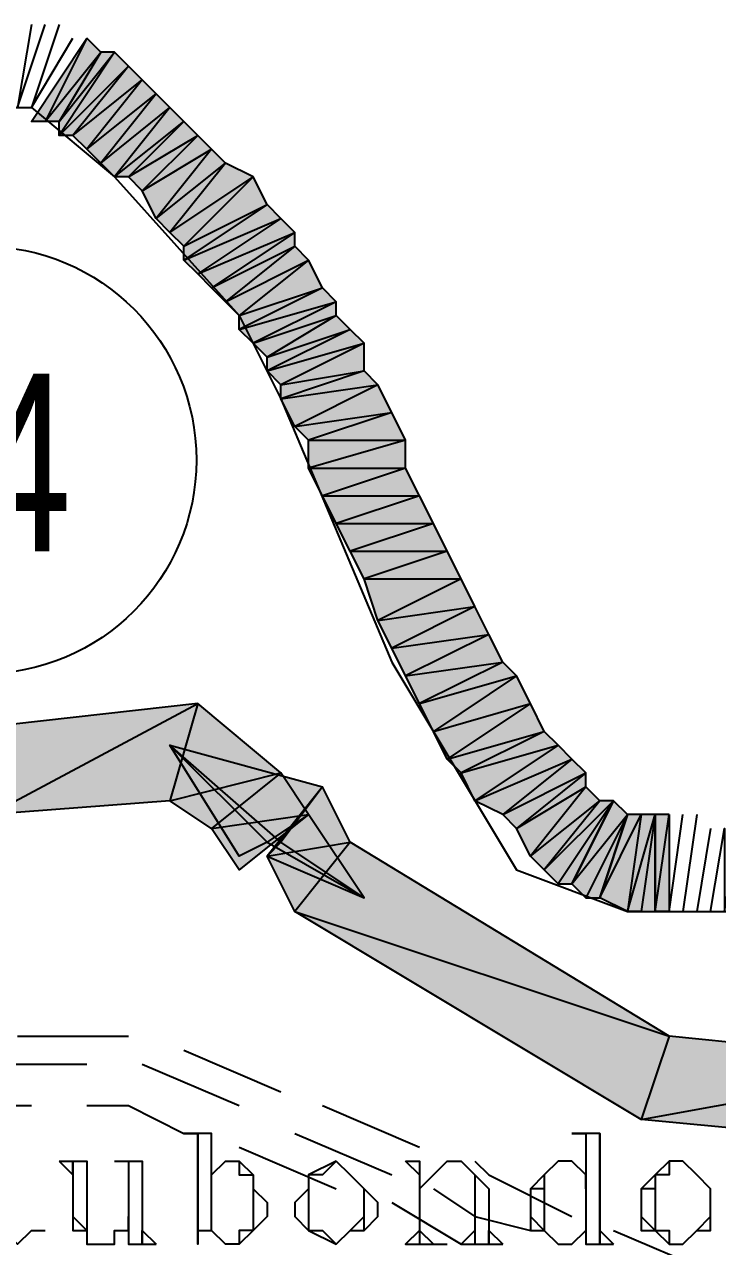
# Model space of a CAD drawing. Header units: millimetres. Extents: x 658 to 813, y 806 to 883.
# Drawn here: x 788.8171 to 788.9691, y 863.7365 to 864.0045 of the extents above; entities that cross this region are included whole.
import ezdxf

# ---------------------------------------------------------------- set-up
doc = ezdxf.new("R2010")
doc.units = ezdxf.units.MM
doc.header["$LTSCALE"] = 0.1
doc.linetypes.add('atContinuous2', pattern=[0])
for name, color, linetype in [('JL-ARTERI', 7, 'Continuous'), ('LINK NAS BARU', 7, 'Continuous'), ('PANTAI', 7, 'Continuous'), ('pantai1', 7, 'Continuous'), ('RENC-JL-TOL', 7, 'Continuous'), ('TEXT', 8, 'Continuous'), ('zat_Mask_solid', 7, 'Continuous')]:
    doc.layers.add(name, color=color, linetype=linetype)
doc.styles.add('Style2', font='arial.ttf', dxfattribs={"height": 0.2})

msp = doc.modelspace()

# ---------------------------------------------------------------- hatches: boundary and pattern name
at = {"layer": 'JL-ARTERI'}
h = msp.add_hatch(color=7, dxfattribs=at)
h.paths.add_polyline_path([(788.80041, 863.84948), (788.80953, 863.83124), (788.85513, 863.85556)])
h.paths.add_polyline_path([(788.80953, 863.83124), (788.85513, 863.85556), (788.84905, 863.83428)], flags=17)
for points in [[(788.87033, 863.82516), (788.86425, 863.82212), (788.84905, 863.84644)], [(788.87337, 863.82516), (788.84905, 863.84644), (788.88249, 863.83732)], [(788.87033, 863.82516), (788.89161, 863.813), (788.87945, 863.83124)]]:
    msp.add_hatch(color=7, dxfattribs=at).paths.add_polyline_path(points)
at = {"layer": 'pantai1'}
for points in [[(788.83081, 864.00148), (788.82169, 863.98324), (788.81865, 863.98324)], [(788.94633, 863.83428), (788.93721, 863.81604), (788.94937, 863.83124)]]:
    msp.add_hatch(color=7, dxfattribs=at).paths.add_polyline_path(points)
h = msp.add_hatch(color=7, dxfattribs=at)
h.paths.add_polyline_path([(788.83081, 864.00148), (788.82169, 863.98324), (788.83385, 863.99844)])
h.paths.add_polyline_path([(788.82169, 863.98324), (788.83385, 863.99844), (788.82473, 863.98324)], flags=17)
h = msp.add_hatch(color=7, dxfattribs=at)
h.paths.add_polyline_path([(788.83385, 863.99844), (788.82473, 863.98324), (788.83689, 863.99844)], flags=16)
h.paths.add_polyline_path([(788.82473, 863.98324), (788.83689, 863.99844), (788.82473, 863.9802)], flags=17)
h.paths.add_polyline_path([(788.83689, 863.99844), (788.82473, 863.9802), (788.83993, 863.9954)])
h.paths.add_polyline_path([(788.82473, 863.9802), (788.83993, 863.9954), (788.82777, 863.9802)], flags=17)
h = msp.add_hatch(color=7, dxfattribs=at)
h.paths.add_polyline_path([(788.84905, 863.98628), (788.83689, 863.97108), (788.85209, 863.98324)])
h.paths.add_polyline_path([(788.83689, 863.97108), (788.85209, 863.98324), (788.83993, 863.97108)], flags=17)
h = msp.add_hatch(color=7, dxfattribs=at)
h.paths.add_polyline_path([(788.85209, 863.95588), (788.87033, 863.965), (788.85209, 863.95284)], flags=17)
h.paths.add_polyline_path([(788.87033, 863.965), (788.85209, 863.95284), (788.87337, 863.96196)])
h = msp.add_hatch(color=7, dxfattribs=at)
h.paths.add_polyline_path([(788.85513, 863.9498), (788.87641, 863.95892), (788.85817, 863.94676)])
h.paths.add_polyline_path([(788.87641, 863.95892), (788.85817, 863.94676), (788.87641, 863.95588)], flags=17)
h = msp.add_hatch(color=7, dxfattribs=at)
h.paths.add_polyline_path([(788.86425, 863.94068), (788.88249, 863.94676), (788.86425, 863.93764)], flags=17)
h.paths.add_polyline_path([(788.88249, 863.94676), (788.86425, 863.93764), (788.88553, 863.94372)])
h = msp.add_hatch(color=7, dxfattribs=at)
h.paths.add_polyline_path([(788.86425, 863.93764), (788.88553, 863.94372), (788.86729, 863.9346)])
h.paths.add_polyline_path([(788.88553, 863.94372), (788.86729, 863.9346), (788.88553, 863.94068)], flags=17)
h = msp.add_hatch(color=7, dxfattribs=at)
h.paths.add_polyline_path([(788.87033, 863.93156), (788.88857, 863.93764), (788.87033, 863.92852)], flags=17)
h.paths.add_polyline_path([(788.88857, 863.93764), (788.87033, 863.92852), (788.89161, 863.9346)])
h = msp.add_hatch(color=7, dxfattribs=at)
h.paths.add_polyline_path([(788.87033, 863.92852), (788.89161, 863.9346), (788.87337, 863.92548)])
h.paths.add_polyline_path([(788.89161, 863.9346), (788.87337, 863.92548), (788.89161, 863.92852)], flags=17)
h = msp.add_hatch(color=7, dxfattribs=at)
h.paths.add_polyline_path([(788.87337, 863.92548), (788.89161, 863.92852), (788.87337, 863.92244)], flags=17)
h.paths.add_polyline_path([(788.89161, 863.92852), (788.87337, 863.92244), (788.89465, 863.92548)])
h = msp.add_hatch(color=7, dxfattribs=at)
h.paths.add_polyline_path([(788.87945, 863.91332), (788.90073, 863.91332), (788.87945, 863.90724)], flags=16)
h.paths.add_polyline_path([(788.90073, 863.91332), (788.87945, 863.90724), (788.90073, 863.90724)])
h = msp.add_hatch(color=7, dxfattribs=at)
h.paths.add_polyline_path([(788.92201, 863.83124), (788.94025, 863.84036), (788.92505, 863.8282)])
h.paths.add_polyline_path([(788.94025, 863.84036), (788.92505, 863.8282), (788.94025, 863.83732)], flags=17)
h = msp.add_hatch(color=7, dxfattribs=at)
h.paths.add_polyline_path([(788.94329, 863.83428), (788.93113, 863.81908), (788.94633, 863.83428)], flags=16)
h.paths.add_polyline_path([(788.93113, 863.81908), (788.94633, 863.83428), (788.93417, 863.81604)])
h.paths.add_polyline_path([(788.94633, 863.83428), (788.93417, 863.81604), (788.93721, 863.81604)], flags=17)
h = msp.add_hatch(color=7, dxfattribs=at)
h.paths.add_polyline_path([(788.93721, 863.81604), (788.94937, 863.83124), (788.94025, 863.813)])
h.paths.add_polyline_path([(788.94937, 863.83124), (788.94025, 863.813), (788.94329, 863.813)], flags=17)
h = msp.add_hatch(color=7, dxfattribs=at)
h.paths.add_polyline_path([(788.94937, 863.83124), (788.94329, 863.813), (788.95241, 863.83124)], flags=16)
h.paths.add_polyline_path([(788.94329, 863.813), (788.95241, 863.83124), (788.94937, 863.80996)])
h = msp.add_hatch(color=7, dxfattribs=at)
h.paths.add_polyline_path([(788.95241, 863.83124), (788.94937, 863.80996), (788.95545, 863.83124)], flags=16)
h.paths.add_polyline_path([(788.94937, 863.80996), (788.95545, 863.83124), (788.95241, 863.80996)])
h.paths.add_polyline_path([(788.95545, 863.83124), (788.95241, 863.80996), (788.95545, 863.80996)], flags=0)
h = msp.add_hatch(color=7, dxfattribs=at)
h.paths.add_polyline_path([(788.95545, 863.83124), (788.95545, 863.80996), (788.95849, 863.83124)], flags=16)
h.paths.add_polyline_path([(788.95545, 863.80996), (788.95849, 863.83124), (788.95849, 863.80996)])
at = {"layer": 'zat_Mask_solid'}
for points in [[(788.83993, 863.9954), (788.82777, 863.9802), (788.84297, 863.99236)], [(788.82777, 863.9802), (788.84297, 863.99236), (788.83081, 863.97716)], [(788.84297, 863.99236), (788.83081, 863.97716), (788.84601, 863.98932)], [(788.83081, 863.97716), (788.84601, 863.98932), (788.83385, 863.97412)], [(788.84601, 863.98932), (788.83385, 863.97412), (788.84905, 863.98628)], [(788.83385, 863.97412), (788.84905, 863.98628), (788.83689, 863.97108)], [(788.85209, 863.98324), (788.83993, 863.97108), (788.85513, 863.9802)], [(788.83993, 863.97108), (788.85513, 863.9802), (788.84297, 863.96804)], [(788.85513, 863.9802), (788.84297, 863.96804), (788.85817, 863.97716)], [(788.84297, 863.96804), (788.85817, 863.97716), (788.84601, 863.96196)], [(788.85817, 863.97716), (788.84601, 863.96196), (788.86121, 863.97412)], [(788.84601, 863.96196), (788.86121, 863.97412), (788.84905, 863.95892)], [(788.86121, 863.97412), (788.84905, 863.95892), (788.86729, 863.97108)], [(788.84905, 863.95892), (788.86729, 863.97108), (788.85209, 863.95588)], [(788.86729, 863.97108), (788.85209, 863.95588), (788.87033, 863.965)], [(788.85209, 863.95284), (788.87337, 863.96196), (788.85513, 863.9498)], [(788.87337, 863.96196), (788.85513, 863.9498), (788.87641, 863.95892)], [(788.85817, 863.94676), (788.87641, 863.95588), (788.86121, 863.94372)], [(788.87641, 863.95588), (788.86121, 863.94372), (788.87945, 863.95284)], [(788.86121, 863.94372), (788.87945, 863.95284), (788.86425, 863.94068)], [(788.87945, 863.95284), (788.86425, 863.94068), (788.88249, 863.94676)], [(788.86729, 863.9346), (788.88553, 863.94068), (788.87033, 863.93156)], [(788.88553, 863.94068), (788.87033, 863.93156), (788.88857, 863.93764)], [(788.87337, 863.92244), (788.89465, 863.92548), (788.87641, 863.91636)], [(788.89465, 863.92548), (788.87641, 863.91636), (788.89769, 863.9194)], [(788.87641, 863.91636), (788.89769, 863.9194), (788.87945, 863.91332)], [(788.89769, 863.9194), (788.87945, 863.91332), (788.90073, 863.91332)], [(788.87945, 863.90724), (788.90073, 863.90724), (788.88249, 863.90116)], [(788.90073, 863.90724), (788.88249, 863.90116), (788.90377, 863.90116)], [(788.88249, 863.90116), (788.90377, 863.90116), (788.88553, 863.89508)], [(788.90377, 863.90116), (788.88553, 863.89508), (788.90681, 863.89508)], [(788.88553, 863.89508), (788.90681, 863.89508), (788.88857, 863.889)], [(788.90681, 863.89508), (788.88857, 863.889), (788.90985, 863.889)], [(788.88857, 863.889), (788.90985, 863.889), (788.89161, 863.88292)], [(788.90985, 863.889), (788.89161, 863.88292), (788.91289, 863.88292)], [(788.89161, 863.88292), (788.91289, 863.88292), (788.89465, 863.8738)], [(788.91289, 863.88292), (788.89465, 863.8738), (788.91593, 863.87684)], [(788.89465, 863.8738), (788.91593, 863.87684), (788.89769, 863.86772)], [(788.91593, 863.87684), (788.89769, 863.86772), (788.91897, 863.87076)], [(788.89769, 863.86772), (788.91897, 863.87076), (788.90073, 863.86164)], [(788.91897, 863.87076), (788.90073, 863.86164), (788.92201, 863.86468)], [(788.90073, 863.86164), (788.92201, 863.86468), (788.90377, 863.85556)], [(788.92201, 863.86468), (788.90377, 863.85556), (788.92505, 863.86164)], [(788.90377, 863.85556), (788.92505, 863.86164), (788.90681, 863.84948)], [(788.92505, 863.86164), (788.90681, 863.84948), (788.92809, 863.85556)], [(788.85513, 863.85556), (788.84905, 863.83428), (788.87337, 863.84036)], [(788.90681, 863.84948), (788.92809, 863.85556), (788.90985, 863.8434)], [(788.92809, 863.85556), (788.90985, 863.8434), (788.93113, 863.84948)], [(788.90985, 863.8434), (788.93113, 863.84948), (788.91289, 863.84036)], [(788.93113, 863.84948), (788.91289, 863.84036), (788.93417, 863.84644)], [(788.91289, 863.84036), (788.93417, 863.84644), (788.91593, 863.83428)], [(788.93417, 863.84644), (788.91593, 863.83428), (788.93721, 863.8434)], [(788.91593, 863.83428), (788.93721, 863.8434), (788.92201, 863.83124)], [(788.93721, 863.8434), (788.92201, 863.83124), (788.94025, 863.84036)], [(788.84905, 863.83428), (788.87337, 863.84036), (788.85817, 863.8282)], [(788.87337, 863.84036), (788.85817, 863.8282), (788.87945, 863.83124)], [(788.88249, 863.83732), (788.87033, 863.82212), (788.88857, 863.82516)], [(788.92505, 863.8282), (788.94025, 863.83732), (788.92809, 863.82212)], [(788.94025, 863.83732), (788.92809, 863.82212), (788.94329, 863.83428)], [(788.92809, 863.82212), (788.94329, 863.83428), (788.93113, 863.81908)], [(788.85817, 863.8282), (788.87945, 863.83124), (788.86425, 863.81908)], [(788.87337, 863.82516), (788.87033, 863.82212), (788.89161, 863.813)], [(788.87033, 863.82212), (788.88857, 863.82516), (788.87641, 863.80996)], [(788.88857, 863.82516), (788.87641, 863.80996), (788.95849, 863.7826)], [(788.87641, 863.80996), (788.95849, 863.7826), (788.95241, 863.76436)], [(788.95849, 863.7826), (788.95241, 863.76436), (789.0193, 863.77652)], [(788.95241, 863.76436), (789.0193, 863.77652), (789.01626, 863.75828)]]:
    msp.add_hatch(color=7, dxfattribs=at).paths.add_polyline_path(points)

# ---------------------------------------------------------------- linework, layer by layer
at = {"layer": 'JL-ARTERI', "color": 7}
for points in [[(788.80041, 863.84948), (788.80953, 863.83124), (788.85513, 863.85556), (788.80041, 863.84948)], [(788.80953, 863.83124), (788.85513, 863.85556), (788.84905, 863.83428), (788.80953, 863.83124)], [(788.85513, 863.85556), (788.84905, 863.83428), (788.87337, 863.84036), (788.85513, 863.85556)], [(788.87033, 863.82516), (788.86425, 863.82212), (788.84905, 863.84644), (788.87033, 863.82516)], [(788.87337, 863.82516), (788.84905, 863.84644), (788.88249, 863.83732), (788.87337, 863.82516)], [(788.84905, 863.83428), (788.87337, 863.84036), (788.85817, 863.8282), (788.84905, 863.83428)], [(788.87337, 863.84036), (788.85817, 863.8282), (788.87945, 863.83124), (788.87337, 863.84036)], [(788.88249, 863.83732), (788.87033, 863.82212), (788.88857, 863.82516), (788.88249, 863.83732)], [(788.85817, 863.8282), (788.87945, 863.83124), (788.86425, 863.81908), (788.85817, 863.8282)], [(788.87033, 863.82516), (788.89161, 863.813), (788.87945, 863.83124), (788.87033, 863.82516)], [(788.87337, 863.82516), (788.87033, 863.82212), (788.89161, 863.813), (788.87337, 863.82516)], [(788.87033, 863.82212), (788.88857, 863.82516), (788.87641, 863.80996), (788.87033, 863.82212)], [(788.88857, 863.82516), (788.87641, 863.80996), (788.95849, 863.7826), (788.88857, 863.82516)], [(788.87641, 863.80996), (788.95849, 863.7826), (788.95241, 863.76436), (788.87641, 863.80996)], [(788.95849, 863.7826), (788.95241, 863.76436), (789.0193, 863.77652), (788.95849, 863.7826)], [(788.95241, 863.76436), (789.0193, 863.77652), (789.01626, 863.75828), (788.95241, 863.76436)]]:
    msp.add_lwpolyline(points, dxfattribs=at)
at = {"layer": 'LINK NAS BARU', "color": 7, "linetype": 'atContinuous2'}
msp.add_circle((788.80794, 863.90898), 0.0469, dxfattribs=at)
at = {"layer": 'PANTAI', "color": 7}
msp.add_lwpolyline([(788.80953, 863.98628), (788.81865, 863.98628), (788.83689, 863.97108), (788.86425, 863.94068), (788.87337, 863.92244), (788.89769, 863.86468), (788.92505, 863.81908), (788.94937, 863.80996), (788.97369, 863.80996)], dxfattribs=at)
at = {"layer": 'pantai1', "color": 7, "linetype": 'atContinuous2'}
for p, q in [((788.95545, 863.83124), (788.95545, 863.80996)), ((788.95545, 863.80996), (788.95849, 863.83124)), ((788.95849, 863.83124), (788.95545, 863.83124)), ((788.95545, 863.80996), (788.95849, 863.83124)), ((788.95849, 863.83124), (788.95849, 863.80996)), ((788.95849, 863.80996), (788.95545, 863.80996))]:
    msp.add_line(p, q, dxfattribs=at)
at = {"layer": 'pantai1', "color": 7}
for points in [[(788.81865, 864.00452), (788.81561, 863.98628), (788.82169, 864.00452)], [(788.82473, 864.00452), (788.81865, 863.98628), (788.82777, 864.00148)], [(788.83081, 864.00148), (788.82169, 863.98324), (788.81865, 863.98324), (788.83081, 864.00148)], [(788.83081, 864.00148), (788.82169, 863.98324), (788.83385, 863.99844), (788.83081, 864.00148)], [(788.82169, 863.98324), (788.83385, 863.99844), (788.82473, 863.98324), (788.82169, 863.98324)], [(788.83385, 863.99844), (788.82473, 863.98324), (788.83689, 863.99844), (788.83385, 863.99844)], [(788.82473, 863.98324), (788.83689, 863.99844), (788.82473, 863.9802), (788.82473, 863.98324)], [(788.83689, 863.99844), (788.82473, 863.9802), (788.83993, 863.9954), (788.83689, 863.99844)], [(788.82473, 863.9802), (788.83993, 863.9954), (788.82777, 863.9802), (788.82473, 863.9802)], [(788.83993, 863.9954), (788.82777, 863.9802), (788.84297, 863.99236), (788.83993, 863.9954)], [(788.82777, 863.9802), (788.84297, 863.99236), (788.83081, 863.97716), (788.82777, 863.9802)], [(788.84297, 863.99236), (788.83081, 863.97716), (788.84601, 863.98932), (788.84297, 863.99236)], [(788.83081, 863.97716), (788.84601, 863.98932), (788.83385, 863.97412), (788.83081, 863.97716)], [(788.84601, 863.98932), (788.83385, 863.97412), (788.84905, 863.98628), (788.84601, 863.98932)], [(788.83385, 863.97412), (788.84905, 863.98628), (788.83689, 863.97108), (788.83385, 863.97412)], [(788.84905, 863.98628), (788.83689, 863.97108), (788.85209, 863.98324), (788.84905, 863.98628)], [(788.83689, 863.97108), (788.85209, 863.98324), (788.83993, 863.97108), (788.83689, 863.97108)], [(788.85209, 863.98324), (788.83993, 863.97108), (788.85513, 863.9802), (788.85209, 863.98324)], [(788.83993, 863.97108), (788.85513, 863.9802), (788.84297, 863.96804), (788.83993, 863.97108)], [(788.85513, 863.9802), (788.84297, 863.96804), (788.85817, 863.97716), (788.85513, 863.9802)], [(788.84297, 863.96804), (788.85817, 863.97716), (788.84601, 863.96196), (788.84297, 863.96804)], [(788.85817, 863.97716), (788.84601, 863.96196), (788.86121, 863.97412), (788.85817, 863.97716)], [(788.84601, 863.96196), (788.86121, 863.97412), (788.84905, 863.95892), (788.84601, 863.96196)], [(788.86121, 863.97412), (788.84905, 863.95892), (788.86729, 863.97108), (788.86121, 863.97412)], [(788.84905, 863.95892), (788.86729, 863.97108), (788.85209, 863.95588), (788.84905, 863.95892)], [(788.86729, 863.97108), (788.85209, 863.95588), (788.87033, 863.965), (788.86729, 863.97108)], [(788.85209, 863.95588), (788.87033, 863.965), (788.85209, 863.95284), (788.85209, 863.95588)], [(788.87033, 863.965), (788.85209, 863.95284), (788.87337, 863.96196), (788.87033, 863.965)], [(788.85209, 863.95284), (788.87337, 863.96196), (788.85513, 863.9498), (788.85209, 863.95284)], [(788.87337, 863.96196), (788.85513, 863.9498), (788.87641, 863.95892), (788.87337, 863.96196)], [(788.85513, 863.9498), (788.87641, 863.95892), (788.85817, 863.94676), (788.85513, 863.9498)], [(788.87641, 863.95892), (788.85817, 863.94676), (788.87641, 863.95588), (788.87641, 863.95892)], [(788.85817, 863.94676), (788.87641, 863.95588), (788.86121, 863.94372), (788.85817, 863.94676)], [(788.87641, 863.95588), (788.86121, 863.94372), (788.87945, 863.95284), (788.87641, 863.95588)], [(788.86121, 863.94372), (788.87945, 863.95284), (788.86425, 863.94068), (788.86121, 863.94372)], [(788.87945, 863.95284), (788.86425, 863.94068), (788.88249, 863.94676), (788.87945, 863.95284)], [(788.86425, 863.94068), (788.88249, 863.94676), (788.86425, 863.93764), (788.86425, 863.94068)], [(788.88249, 863.94676), (788.86425, 863.93764), (788.88553, 863.94372), (788.88249, 863.94676)], [(788.86425, 863.93764), (788.88553, 863.94372), (788.86729, 863.9346), (788.86425, 863.93764)], [(788.88553, 863.94372), (788.86729, 863.9346), (788.88553, 863.94068), (788.88553, 863.94372)], [(788.86729, 863.9346), (788.88553, 863.94068), (788.87033, 863.93156), (788.86729, 863.9346)], [(788.88553, 863.94068), (788.87033, 863.93156), (788.88857, 863.93764), (788.88553, 863.94068)], [(788.87033, 863.93156), (788.88857, 863.93764), (788.87033, 863.92852), (788.87033, 863.93156)], [(788.88857, 863.93764), (788.87033, 863.92852), (788.89161, 863.9346), (788.88857, 863.93764)], [(788.87033, 863.92852), (788.89161, 863.9346), (788.87337, 863.92548), (788.87033, 863.92852)], [(788.89161, 863.9346), (788.87337, 863.92548), (788.89161, 863.92852), (788.89161, 863.9346)], [(788.87337, 863.92548), (788.89161, 863.92852), (788.87337, 863.92244), (788.87337, 863.92548)], [(788.89161, 863.92852), (788.87337, 863.92244), (788.89465, 863.92548), (788.89161, 863.92852)], [(788.87337, 863.92244), (788.89465, 863.92548), (788.87641, 863.91636), (788.87337, 863.92244)], [(788.89465, 863.92548), (788.87641, 863.91636), (788.89769, 863.9194), (788.89465, 863.92548)], [(788.87641, 863.91636), (788.89769, 863.9194), (788.87945, 863.91332), (788.87641, 863.91636)], [(788.89769, 863.9194), (788.87945, 863.91332), (788.90073, 863.91332), (788.89769, 863.9194)], [(788.87945, 863.91332), (788.90073, 863.91332), (788.87945, 863.90724), (788.87945, 863.91332)], [(788.90073, 863.91332), (788.87945, 863.90724), (788.90073, 863.90724), (788.90073, 863.91332)], [(788.87945, 863.90724), (788.90073, 863.90724), (788.88249, 863.90116), (788.87945, 863.90724)], [(788.90073, 863.90724), (788.88249, 863.90116), (788.90377, 863.90116), (788.90073, 863.90724)], [(788.88249, 863.90116), (788.90377, 863.90116), (788.88553, 863.89508), (788.88249, 863.90116)], [(788.90377, 863.90116), (788.88553, 863.89508), (788.90681, 863.89508), (788.90377, 863.90116)], [(788.88553, 863.89508), (788.90681, 863.89508), (788.88857, 863.889), (788.88553, 863.89508)], [(788.90681, 863.89508), (788.88857, 863.889), (788.90985, 863.889), (788.90681, 863.89508)], [(788.88857, 863.889), (788.90985, 863.889), (788.89161, 863.88292), (788.88857, 863.889)], [(788.90985, 863.889), (788.89161, 863.88292), (788.91289, 863.88292), (788.90985, 863.889)], [(788.89161, 863.88292), (788.91289, 863.88292), (788.89465, 863.8738), (788.89161, 863.88292)], [(788.91289, 863.88292), (788.89465, 863.8738), (788.91593, 863.87684), (788.91289, 863.88292)], [(788.89465, 863.8738), (788.91593, 863.87684), (788.89769, 863.86772), (788.89465, 863.8738)], [(788.91593, 863.87684), (788.89769, 863.86772), (788.91897, 863.87076), (788.91593, 863.87684)], [(788.89769, 863.86772), (788.91897, 863.87076), (788.90073, 863.86164), (788.89769, 863.86772)], [(788.91897, 863.87076), (788.90073, 863.86164), (788.92201, 863.86468), (788.91897, 863.87076)], [(788.90073, 863.86164), (788.92201, 863.86468), (788.90377, 863.85556), (788.90073, 863.86164)], [(788.92201, 863.86468), (788.90377, 863.85556), (788.92505, 863.86164), (788.92201, 863.86468)], [(788.90377, 863.85556), (788.92505, 863.86164), (788.90681, 863.84948), (788.90377, 863.85556)], [(788.92505, 863.86164), (788.90681, 863.84948), (788.92809, 863.85556), (788.92505, 863.86164)], [(788.90681, 863.84948), (788.92809, 863.85556), (788.90985, 863.8434), (788.90681, 863.84948)], [(788.92809, 863.85556), (788.90985, 863.8434), (788.93113, 863.84948), (788.92809, 863.85556)], [(788.90985, 863.8434), (788.93113, 863.84948), (788.91289, 863.84036), (788.90985, 863.8434)], [(788.93113, 863.84948), (788.91289, 863.84036), (788.93417, 863.84644), (788.93113, 863.84948)], [(788.91289, 863.84036), (788.93417, 863.84644), (788.91593, 863.83428), (788.91289, 863.84036)], [(788.93417, 863.84644), (788.91593, 863.83428), (788.93721, 863.8434), (788.93417, 863.84644)], [(788.91593, 863.83428), (788.93721, 863.8434), (788.92201, 863.83124), (788.91593, 863.83428)], [(788.93721, 863.8434), (788.92201, 863.83124), (788.94025, 863.84036), (788.93721, 863.8434)], [(788.92201, 863.83124), (788.94025, 863.84036), (788.92505, 863.8282), (788.92201, 863.83124)], [(788.94025, 863.84036), (788.92505, 863.8282), (788.94025, 863.83732), (788.94025, 863.84036)], [(788.92505, 863.8282), (788.94025, 863.83732), (788.92809, 863.82212), (788.92505, 863.8282)], [(788.94025, 863.83732), (788.92809, 863.82212), (788.94329, 863.83428), (788.94025, 863.83732)], [(788.92809, 863.82212), (788.94329, 863.83428), (788.93113, 863.81908), (788.92809, 863.82212)], [(788.94329, 863.83428), (788.93113, 863.81908), (788.94633, 863.83428), (788.94329, 863.83428)], [(788.93113, 863.81908), (788.94633, 863.83428), (788.93417, 863.81604), (788.93113, 863.81908)], [(788.94633, 863.83428), (788.93417, 863.81604), (788.93721, 863.81604), (788.94633, 863.83428)], [(788.94633, 863.83428), (788.93721, 863.81604), (788.94937, 863.83124), (788.94633, 863.83428)], [(788.93721, 863.81604), (788.94937, 863.83124), (788.94025, 863.813), (788.93721, 863.81604)], [(788.94937, 863.83124), (788.94025, 863.813), (788.94329, 863.813), (788.94937, 863.83124)], [(788.94937, 863.83124), (788.94329, 863.813), (788.95241, 863.83124), (788.94937, 863.83124)], [(788.94329, 863.813), (788.95241, 863.83124), (788.94937, 863.80996), (788.94329, 863.813)], [(788.95241, 863.83124), (788.94937, 863.80996), (788.95545, 863.83124), (788.95241, 863.83124)], [(788.94937, 863.80996), (788.95545, 863.83124), (788.95241, 863.80996), (788.94937, 863.80996)], [(788.95545, 863.83124), (788.95241, 863.80996), (788.95545, 863.80996), (788.95545, 863.83124)], [(788.95849, 863.80996), (788.96153, 863.83124)], [(788.96457, 863.83124), (788.96153, 863.80996)], [(788.96761, 863.8282), (788.96457, 863.80996)], [(788.96761, 863.80996), (788.97065, 863.8282), (788.97065, 863.80996), (788.97369, 863.8282)]]:
    msp.add_lwpolyline(points, dxfattribs=at)
at = {"layer": 'RENC-JL-TOL', "color": 7}
for points in [[(788.81561, 863.7826), (788.83993, 863.7826)], [(788.85209, 863.77956), (788.87337, 863.77044)], [(788.80953, 863.77652), (788.83081, 863.77652)], [(788.84297, 863.77652), (788.86425, 863.7674)], [(788.79737, 863.7674), (788.81865, 863.7674)], [(788.83081, 863.7674), (788.83993, 863.7674), (788.85209, 863.76132)], [(788.88249, 863.7674), (788.90377, 863.75828)], [(788.87641, 863.76132), (788.89769, 863.7522)], [(788.86425, 863.75828), (788.88553, 863.74916)], [(788.91593, 863.75524), (788.91897, 863.7522), (788.93721, 863.74308)], [(788.90681, 863.74916), (788.91593, 863.74308), (788.92809, 863.74004)], [(788.89769, 863.74612), (788.91289, 863.737), (788.91897, 863.737)], [(788.94633, 863.74004), (788.96761, 863.73092)]]:
    msp.add_lwpolyline(points, dxfattribs=at)
at = {"layer": 'TEXT', "color": 7}
for points in [[(788.80953, 863.76132), (788.80953, 863.74308), (788.81257, 863.74004), (788.81561, 863.737), (788.81865, 863.74004), (788.82169, 863.74004)], [(788.85513, 863.74004), (788.85513, 863.76132), (788.85513, 863.737), (788.85513, 863.74004), (788.85817, 863.74004), (788.85817, 863.76132), (788.85209, 863.76132)], [(788.85209, 863.76132), (788.85513, 863.76132), (788.85209, 863.76132)], [(788.94329, 863.74004), (788.94329, 863.76132), (788.93721, 863.76132)], [(788.93721, 863.76132), (788.94025, 863.76132)], [(788.94025, 863.76132), (788.94025, 863.737), (788.94633, 863.737)], [(788.94329, 863.76132), (788.94329, 863.737)], [(788.82473, 863.75524), (788.83081, 863.75524), (788.83081, 863.74308), (788.83081, 863.74004), (788.83081, 863.737)], [(788.82473, 863.75524), (788.82777, 863.7522), (788.82777, 863.75524)], [(788.82777, 863.75524), (788.82777, 863.74308), (788.82777, 863.74004), (788.83081, 863.74004), (788.83081, 863.737), (788.83689, 863.737), (788.83689, 863.74004), (788.83993, 863.74004), (788.83993, 863.74308)], [(788.83689, 863.75524), (788.84297, 863.75524), (788.84297, 863.737)], [(788.83993, 863.75524), (788.83993, 863.737), (788.84601, 863.737)], [(788.85817, 863.74916), (788.85817, 863.7522), (788.86121, 863.75524), (788.86425, 863.75524), (788.86729, 863.7522), (788.86729, 863.74916), (788.87033, 863.74612), (788.87033, 863.74308), (788.86729, 863.74004), (788.86425, 863.737), (788.86121, 863.737), (788.85817, 863.74004)], [(788.86425, 863.75524), (788.86425, 863.7522), (788.86729, 863.7522), (788.86729, 863.74916), (788.86729, 863.74308), (788.86729, 863.74004), (788.86425, 863.74004), (788.86425, 863.737)], [(788.88553, 863.75524), (788.87945, 863.7522), (788.87945, 863.74916), (788.87641, 863.74612), (788.87641, 863.74308), (788.87945, 863.74004), (788.88553, 863.737), (788.88857, 863.74004), (788.89161, 863.74004), (788.89465, 863.74308), (788.89465, 863.74612), (788.89161, 863.74916), (788.88857, 863.7522), (788.88553, 863.75524)], [(788.88553, 863.75524), (788.88249, 863.7522), (788.87945, 863.7522), (788.87945, 863.74916), (788.87945, 863.74308), (788.87945, 863.74004), (788.88249, 863.74004), (788.88553, 863.737), (788.88857, 863.74004), (788.89161, 863.74308), (788.89161, 863.74916), (788.88857, 863.7522), (788.88553, 863.75524)], [(788.90073, 863.75524), (788.90377, 863.75524), (788.90377, 863.737)], [(788.90073, 863.75524), (788.90377, 863.7522), (788.90073, 863.75524)], [(788.90377, 863.75524), (788.90377, 863.737)], [(788.90377, 863.74916), (788.90681, 863.7522), (788.90985, 863.75524), (788.91289, 863.75524), (788.91593, 863.7522), (788.91897, 863.74916), (788.91897, 863.737)], [(788.91289, 863.75524), (788.91593, 863.7522), (788.91593, 863.74916), (788.91593, 863.737)], [(788.94025, 863.74916), (788.94025, 863.7522), (788.93721, 863.75524), (788.93417, 863.75524), (788.93113, 863.7522), (788.92809, 863.74916), (788.92809, 863.74612), (788.92809, 863.74308), (788.92809, 863.74004), (788.93113, 863.74004), (788.93417, 863.737), (788.93721, 863.737), (788.94025, 863.74004)], [(788.93417, 863.75524), (788.93113, 863.7522), (788.93113, 863.74916), (788.93113, 863.74308), (788.93113, 863.74004), (788.93417, 863.737)], [(788.95849, 863.75524), (788.95545, 863.7522), (788.95241, 863.74916), (788.95241, 863.74612), (788.95241, 863.74308), (788.95241, 863.74004), (788.95545, 863.74004), (788.95849, 863.737), (788.96153, 863.737), (788.96457, 863.74004), (788.96761, 863.74004), (788.96761, 863.74308), (788.96761, 863.74612), (788.96761, 863.74916), (788.96457, 863.7522), (788.96153, 863.75524), (788.95849, 863.75524)], [(788.95849, 863.75524), (788.95849, 863.7522), (788.95545, 863.7522), (788.95545, 863.74916), (788.95545, 863.74308), (788.95545, 863.74004), (788.95849, 863.74004), (788.95849, 863.737)], [(788.96153, 863.737), (788.96457, 863.74004), (788.96761, 863.74308), (788.96761, 863.74916), (788.96457, 863.7522), (788.96153, 863.75524)], [(788.82777, 863.7522), (788.82777, 863.74308), (788.83081, 863.74004)], [(788.84297, 863.7522), (788.84297, 863.74004)], [(788.90377, 863.7522), (788.90377, 863.74004)], [(788.91593, 863.7522), (788.91593, 863.74916), (788.91593, 863.74004)], [(788.86729, 863.74916), (788.86729, 863.74308), (788.86729, 863.74004)], [(788.87945, 863.74916), (788.87945, 863.74308), (788.87945, 863.74004)], [(788.89161, 863.74004), (788.89161, 863.74308), (788.89161, 863.74916)], [(788.93113, 863.74916), (788.92809, 863.74916), (788.92809, 863.74308), (788.93113, 863.74004)], [(788.95545, 863.74916), (788.95241, 863.74916), (788.95241, 863.74308), (788.95545, 863.74004)], [(788.96761, 863.74004), (788.96761, 863.74308), (788.96761, 863.74916)], [(788.84297, 863.737), (788.84297, 863.74004), (788.84601, 863.737)], [(788.90377, 863.74004), (788.90073, 863.737), (788.90377, 863.74004), (788.90681, 863.737), (788.90377, 863.74004)], [(788.91289, 863.737), (788.91593, 863.74004), (788.91593, 863.737)], [(788.91897, 863.737), (788.91897, 863.74004), (788.92201, 863.737)], [(788.94329, 863.737), (788.94329, 863.74004), (788.94633, 863.737)], [(788.90073, 863.737), (788.90985, 863.737)], [(788.91289, 863.737), (788.92201, 863.737)]]:
    msp.add_lwpolyline(points, dxfattribs=at)

# ---------------------------------------------------------------- texts
at = {"layer": 'LINK NAS BARU', "color": 7, "style": 'Style2', "width": 0.7}
msp.add_text('024', height=0.038913, rotation=0.0006, dxfattribs=at).set_placement((788.76393, 863.889))

doc.saveas('drawing.dxf')
